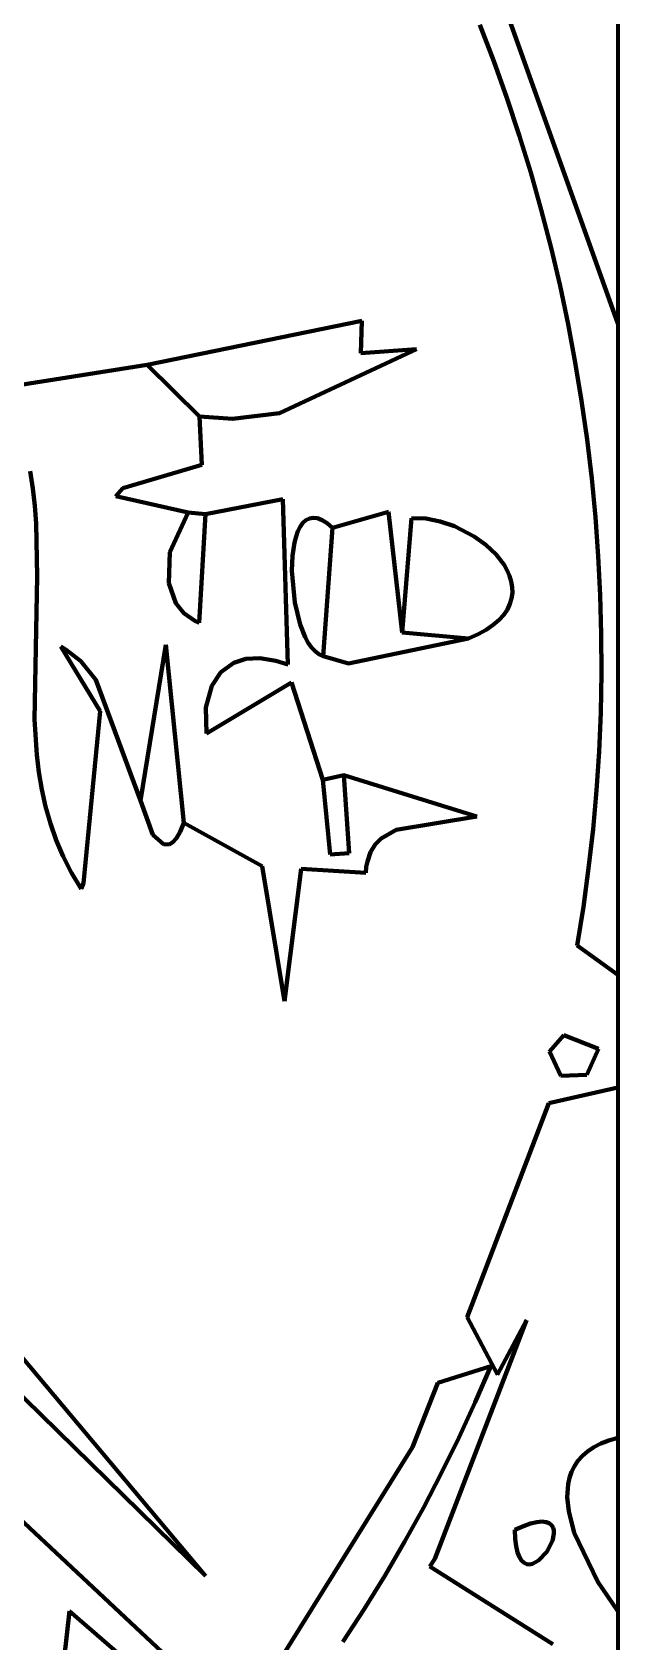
# Model space of a CAD drawing. Header units: millimetres. Extents: x 0 to 10.4, y 0 to 8.2.
# Drawn here: x 10.137 to 10.417, y 1.764 to 2.532 of the extents above; entities that cross this region are included whole.
import ezdxf

# ---------------------------------------------------------------- set-up
doc = ezdxf.new("R2010")
doc.units = ezdxf.units.MM
for name, color, linetype, lineweight in [('color#000000ff', 7, 'CONTINUOUS', 100), ('color#929292ff', 7, 'CONTINUOUS', 100), ('color#ffffffff', 7, 'CONTINUOUS', 100)]:
    doc.layers.add(name, color=color, linetype=linetype, lineweight=lineweight)

msp = doc.modelspace()

# ---------------------------------------------------------------- linework, layer by layer
at = {"layer": 'color#000000ff'}
for p, q in [((10.34628, 2.59015), (10.41667, 2.39275)), ((10.35748, 2.51792), (10.35081, 2.53531)), ((10.36376, 2.50039), (10.35748, 2.51792)), ((10.36963, 2.48271), (10.36376, 2.50039)), ((10.37511, 2.4649), (10.36963, 2.48271)), ((10.38018, 2.44698), (10.37511, 2.4649)), ((10.38484, 2.42894), (10.38018, 2.44698)), ((10.3891, 2.41081), (10.38484, 2.42894)), ((10.39295, 2.39258), (10.3891, 2.41081)), ((10.19216, 2.37317), (10.29448, 2.39417)), ((10.29448, 2.39417), (10.29415, 2.37874)), ((10.39638, 2.37427), (10.39295, 2.39258)), ((10.41667, 2.39275), (10.41667, 2.08226)), ((10.32065, 2.38061), (10.25532, 2.35013)), ((10.29415, 2.37874), (10.32065, 2.38061)), ((10.21716, 2.34848), (10.19216, 2.37317)), ((10.39941, 2.35589), (10.39638, 2.37427)), ((10.25532, 2.35013), (10.23279, 2.34737)), ((10.40202, 2.33745), (10.39941, 2.35589)), ((10.23279, 2.34737), (10.21716, 2.34848)), ((10.40421, 2.31895), (10.40202, 2.33745)), ((10.40598, 2.30041), (10.40421, 2.31895)), ((10.20299, 2.28375), (10.21165, 2.30267)), ((10.21165, 2.30267), (10.21998, 2.30188)), ((10.21998, 2.30188), (10.21697, 2.25)), ((10.2641, 2.29375), (10.26518, 2.29592)), ((10.26518, 2.29592), (10.26645, 2.2977)), ((10.26645, 2.2977), (10.26789, 2.29903)), ((10.26789, 2.29903), (10.26952, 2.29988)), ((10.26952, 2.29988), (10.27134, 2.3002)), ((10.27134, 2.3002), (10.27335, 2.29995)), ((10.27335, 2.29995), (10.27555, 2.29909)), ((10.27555, 2.29909), (10.27794, 2.29756)), ((10.28053, 2.29533), (10.27603, 2.2341)), ((10.27794, 2.29756), (10.28053, 2.29533)), ((10.31386, 2.24548), (10.3183, 2.30004)), ((10.3183, 2.30004), (10.32509, 2.29979)), ((10.32509, 2.29979), (10.33196, 2.29847)), ((10.33196, 2.29847), (10.3387, 2.2962)), ((10.3387, 2.2962), (10.34816, 2.29131)), ((10.40733, 2.28183), (10.40598, 2.30041)), ((10.2615, 2.28196), (10.26245, 2.28839)), ((10.26245, 2.28839), (10.26319, 2.29123)), ((10.26319, 2.29123), (10.2641, 2.29375)), ((10.34816, 2.29131), (10.35375, 2.28723)), ((10.2025, 2.26892), (10.20299, 2.28375)), ((10.2612, 2.27482), (10.2615, 2.28196)), ((10.35375, 2.28723), (10.35856, 2.28264)), ((10.35856, 2.28264), (10.36238, 2.27767)), ((10.40826, 2.26323), (10.40733, 2.28183)), ((10.26253, 2.25978), (10.2612, 2.27482)), ((10.36238, 2.27767), (10.36386, 2.27508)), ((10.36386, 2.27508), (10.36502, 2.27244)), ((10.36502, 2.27244), (10.36584, 2.26977)), ((10.20588, 2.25944), (10.2025, 2.26892)), ((10.36584, 2.26977), (10.3663, 2.26708)), ((10.3663, 2.26708), (10.36637, 2.26439)), ((10.20966, 2.2547), (10.20588, 2.25944)), ((10.26512, 2.24922), (10.26253, 2.25978)), ((10.36523, 2.25906), (10.36399, 2.25646)), ((10.36602, 2.26171), (10.36523, 2.25906)), ((10.36637, 2.26439), (10.36602, 2.26171)), ((10.40877, 2.24461), (10.40826, 2.26323)), ((10.21488, 2.25098), (10.20966, 2.2547)), ((10.21697, 2.25), (10.21488, 2.25098)), ((10.26756, 2.24317), (10.26512, 2.24922)), ((10.36002, 2.25145), (10.35725, 2.24908)), ((10.36226, 2.25392), (10.36002, 2.25145)), ((10.36399, 2.25646), (10.36226, 2.25392)), ((10.26899, 2.24058), (10.26756, 2.24317)), ((10.34549, 2.24266), (10.31386, 2.24548)), ((10.35001, 2.24467), (10.34549, 2.24266)), ((10.35392, 2.24681), (10.35001, 2.24467)), ((10.35725, 2.24908), (10.35392, 2.24681)), ((10.40884, 2.22599), (10.40877, 2.24461)), ((10.18889, 2.16534), (10.20108, 2.23961)), ((10.20108, 2.23961), (10.20962, 2.15466)), ((10.27055, 2.23834), (10.26899, 2.24058)), ((10.27225, 2.23648), (10.27055, 2.23834)), ((10.27408, 2.23505), (10.27225, 2.23648)), ((10.27603, 2.2341), (10.27408, 2.23505)), ((10.40849, 2.20736), (10.40884, 2.22599)), ((10.40771, 2.18876), (10.40849, 2.20736)), ((10.4065, 2.17017), (10.40771, 2.18876)), ((10.276, 2.17524), (10.28603, 2.17738)), ((10.27946, 2.13957), (10.276, 2.17524)), ((10.28603, 2.17738), (10.28854, 2.1402)), ((10.19492, 2.14889), (10.18889, 2.16534)), ((10.40485, 2.15161), (10.4065, 2.17017)), ((10.20794, 2.15044), (10.20619, 2.14739)), ((10.20962, 2.15466), (10.20794, 2.15044)), ((10.40276, 2.1331), (10.40485, 2.15161)), ((10.1999, 2.14444), (10.19492, 2.14889)), ((10.2026, 2.14439), (10.1999, 2.14444)), ((10.2044, 2.14541), (10.2026, 2.14439)), ((10.20619, 2.14739), (10.2044, 2.14541)), ((10.28854, 2.1402), (10.27946, 2.13957)), ((10.40024, 2.11464), (10.40276, 2.1331)), ((10.39727, 2.09623), (10.40024, 2.11464)), ((10.41667, 2.08226), (10.39727, 2.09623)), ((10.38402, 2.04571), (10.39096, 2.05349)), ((10.39096, 2.05349), (10.40745, 2.04684)), ((10.38946, 2.03397), (10.38402, 2.04571)), ((10.40745, 2.04684), (10.40196, 2.03456)), ((10.40196, 2.03456), (10.38946, 2.03397)), ((10.38369, 2.02104), (10.41667, 2.02842)), ((10.41667, 2.02842), (10.41667, 1.86136)), ((10.34475, 1.91895), (10.38369, 2.02104)), ((10.12111, 1.91327), (10.22001, 1.79557)), ((10.32942, 1.80364), (10.37318, 1.91756)), ((10.35921, 1.89156), (10.34475, 1.91895)), ((10.37318, 1.91756), (10.35921, 1.89156)), ((10.22001, 1.79557), (10.10654, 1.90664)), ((10.33081, 1.88755), (10.35605, 1.89561)), ((10.35605, 1.89561), (10.34863, 1.87841)), ((10.06383, 1.88603), (10.22449, 1.73569)), ((10.31877, 1.85696), (10.33081, 1.88755)), ((10.34863, 1.87841), (10.3408, 1.86142)), ((10.3408, 1.86142), (10.33256, 1.84464)), ((10.40852, 1.85864), (10.40515, 1.85691)), ((10.41235, 1.86013), (10.40852, 1.85864)), ((10.41667, 1.86136), (10.41235, 1.86013)), ((10.23552, 1.72361), (10.31877, 1.85696)), ((10.39765, 1.85043), (10.39595, 1.84789)), ((10.39974, 1.85279), (10.39765, 1.85043)), ((10.40223, 1.85495), (10.39974, 1.85279)), ((10.40515, 1.85691), (10.40223, 1.85495)), ((10.33256, 1.84464), (10.32392, 1.82808)), ((10.39363, 1.84234), (10.39298, 1.83936)), ((10.39462, 1.84519), (10.39363, 1.84234)), ((10.39595, 1.84789), (10.39462, 1.84519)), ((10.39298, 1.83936), (10.39257, 1.83307)), ((10.32392, 1.82808), (10.31489, 1.81174)), ((10.39257, 1.83307), (10.39324, 1.82645)), ((10.37162, 1.81934), (10.36759, 1.81759)), ((10.37509, 1.82053), (10.37162, 1.81934)), ((10.37802, 1.82121), (10.37509, 1.82053)), ((10.38045, 1.82142), (10.37802, 1.82121)), ((10.38241, 1.82122), (10.38045, 1.82142)), ((10.38393, 1.82066), (10.38241, 1.82122)), ((10.38503, 1.81977), (10.38393, 1.82066)), ((10.38576, 1.81862), (10.38503, 1.81977)), ((10.39324, 1.82645), (10.39591, 1.81615)), ((10.31489, 1.81174), (10.30548, 1.79562)), ((10.36759, 1.81759), (10.36775, 1.81326)), ((10.36775, 1.81326), (10.36818, 1.80967)), ((10.38278, 1.80705), (10.38548, 1.81227)), ((10.38548, 1.81227), (10.38619, 1.81569)), ((10.38614, 1.81724), (10.38576, 1.81862)), ((10.38619, 1.81569), (10.38614, 1.81724)), ((10.39591, 1.81615), (10.40721, 1.7927)), ((10.36818, 1.80967), (10.36884, 1.80677)), ((10.36884, 1.80677), (10.3697, 1.80452)), ((10.3697, 1.80452), (10.37074, 1.80287)), ((10.37887, 1.80287), (10.38278, 1.80705)), ((10.32697, 1.79996), (10.32942, 1.80364)), ((10.38571, 1.76298), (10.32697, 1.79996)), ((10.37074, 1.80287), (10.37192, 1.80178)), ((10.37192, 1.80178), (10.37321, 1.80118)), ((10.37321, 1.80118), (10.37458, 1.80104)), ((10.37458, 1.80104), (10.376, 1.80131)), ((10.376, 1.80131), (10.37887, 1.80287)), ((10.30548, 1.79562), (10.29569, 1.77973)), ((10.40721, 1.7927), (10.41667, 1.77879)), ((10.15511, 1.77868), (10.15, 1.73371)), ((10.22686, 1.71671), (10.15511, 1.77868)), ((10.29569, 1.77973), (10.28553, 1.76407)), ((10.41667, 1.77879), (10.41667, 1.75606))]:
    msp.add_line(p, q, dxfattribs=at)
at = {"layer": 'color#929292ff'}
for p, q in [((10.12282, 2.36216), (10.19216, 2.37317)), ((10.19216, 2.37317), (10.21716, 2.34848)), ((10.21716, 2.34848), (10.21829, 2.32537)), ((10.13768, 2.31416), (10.13637, 2.32239)), ((10.21829, 2.32537), (10.18049, 2.31429)), ((10.13862, 2.30586), (10.13768, 2.31416)), ((10.18049, 2.31429), (10.17716, 2.31053)), ((10.13924, 2.29749), (10.13862, 2.30586)), ((10.17716, 2.31053), (10.21165, 2.30267)), ((10.21998, 2.30188), (10.25694, 2.30899)), ((10.25694, 2.30899), (10.25919, 2.23022)), ((10.28053, 2.29533), (10.30735, 2.30301)), ((10.30735, 2.30301), (10.31386, 2.24548)), ((10.13968, 2.27212), (10.13924, 2.29749)), ((10.21165, 2.30267), (10.20299, 2.28375)), ((10.21697, 2.25), (10.21998, 2.30188)), ((10.27603, 2.2341), (10.28053, 2.29533)), ((10.20299, 2.28375), (10.2025, 2.26892)), ((10.13838, 2.20394), (10.13968, 2.27212)), ((10.2025, 2.26892), (10.20588, 2.25944)), ((10.20588, 2.25944), (10.20966, 2.2547)), ((10.20966, 2.2547), (10.21488, 2.25098)), ((10.21488, 2.25098), (10.21697, 2.25)), ((10.34549, 2.24266), (10.28825, 2.23066)), ((10.31386, 2.24548), (10.34549, 2.24266)), ((10.15356, 2.23727), (10.15093, 2.23885)), ((10.15093, 2.23885), (10.16966, 2.20797)), ((10.16045, 2.23177), (10.15356, 2.23727)), ((10.20108, 2.23961), (10.18889, 2.16534)), ((10.20962, 2.15466), (10.20108, 2.23961)), ((10.28825, 2.23066), (10.27603, 2.2341)), ((10.16764, 2.22294), (10.16045, 2.23177)), ((10.22736, 2.22654), (10.22301, 2.22005)), ((10.23351, 2.23102), (10.22736, 2.22654)), ((10.23926, 2.23286), (10.23351, 2.23102)), ((10.24597, 2.23324), (10.23926, 2.23286)), ((10.2536, 2.232), (10.24597, 2.23324)), ((10.25919, 2.23022), (10.2536, 2.232)), ((10.18889, 2.16534), (10.16764, 2.22294)), ((10.22301, 2.22005), (10.2202, 2.20963)), ((10.2204, 2.19726), (10.26107, 2.22154)), ((10.26107, 2.22154), (10.276, 2.17524)), ((10.13949, 2.18715), (10.13838, 2.20394)), ((10.16966, 2.20797), (10.16179, 2.12597)), ((10.2202, 2.20963), (10.2204, 2.19726)), ((10.1405, 2.17885), (10.13949, 2.18715)), ((10.14189, 2.17061), (10.1405, 2.17885)), ((10.276, 2.17524), (10.27946, 2.13957)), ((10.28854, 2.1402), (10.28603, 2.17738)), ((10.28603, 2.17738), (10.34946, 2.15765)), ((10.1437, 2.16246), (10.14189, 2.17061)), ((10.14597, 2.15439), (10.1437, 2.16246)), ((10.34946, 2.15765), (10.31088, 2.15129)), ((10.14875, 2.14642), (10.14597, 2.15439)), ((10.24698, 2.13408), (10.20962, 2.15466)), ((10.31088, 2.15129), (10.30377, 2.14729)), ((10.15208, 2.13856), (10.14875, 2.14642)), ((10.30095, 2.14437), (10.29873, 2.14072)), ((10.30377, 2.14729), (10.30095, 2.14437)), ((10.15602, 2.13081), (10.15208, 2.13856)), ((10.25766, 2.06968), (10.24698, 2.13408)), ((10.27946, 2.13957), (10.28854, 2.1402)), ((10.29718, 2.13624), (10.29668, 2.13366)), ((10.29873, 2.14072), (10.29718, 2.13624)), ((10.1606, 2.12318), (10.15602, 2.13081)), ((10.26561, 2.13274), (10.25766, 2.06968)), ((10.29639, 2.13083), (10.26561, 2.13274)), ((10.29668, 2.13366), (10.29639, 2.13083)), ((10.16179, 2.12597), (10.1606, 2.12318))]:
    msp.add_line(p, q, dxfattribs=at)
at = {"layer": 'color#ffffffff'}
for p, q in [((10.41667, 2.39275), (10.34628, 2.59015)), ((10.41667, 2.57702), (10.41667, 2.39275)), ((10.35081, 2.53531), (10.35748, 2.51792)), ((10.35748, 2.51792), (10.36376, 2.50039)), ((10.36376, 2.50039), (10.36963, 2.48271)), ((10.36963, 2.48271), (10.37511, 2.4649)), ((10.37511, 2.4649), (10.38018, 2.44698)), ((10.38018, 2.44698), (10.38484, 2.42894)), ((10.38484, 2.42894), (10.3891, 2.41081)), ((10.3891, 2.41081), (10.39295, 2.39258)), ((10.29448, 2.39417), (10.19216, 2.37317)), ((10.29415, 2.37874), (10.29448, 2.39417)), ((10.39295, 2.39258), (10.39638, 2.37427)), ((10.25532, 2.35013), (10.32065, 2.38061)), ((10.32065, 2.38061), (10.29415, 2.37874)), ((10.19216, 2.37317), (10.12282, 2.36216)), ((10.39638, 2.37427), (10.39941, 2.35589)), ((10.23279, 2.34737), (10.25532, 2.35013)), ((10.39941, 2.35589), (10.40202, 2.33745)), ((10.21829, 2.32537), (10.21716, 2.34848)), ((10.21716, 2.34848), (10.23279, 2.34737)), ((10.40202, 2.33745), (10.40421, 2.31895)), ((10.13637, 2.32239), (10.13768, 2.31416)), ((10.18049, 2.31429), (10.21829, 2.32537)), ((10.40421, 2.31895), (10.40598, 2.30041)), ((10.13768, 2.31416), (10.13862, 2.30586)), ((10.17716, 2.31053), (10.18049, 2.31429)), ((10.13862, 2.30586), (10.13924, 2.29749)), ((10.21165, 2.30267), (10.17716, 2.31053)), ((10.25694, 2.30899), (10.21998, 2.30188)), ((10.25919, 2.23022), (10.25694, 2.30899)), ((10.30735, 2.30301), (10.28053, 2.29533)), ((10.31386, 2.24548), (10.30735, 2.30301)), ((10.13924, 2.29749), (10.13968, 2.27212)), ((10.21998, 2.30188), (10.21165, 2.30267)), ((10.26518, 2.29592), (10.2641, 2.29375)), ((10.26645, 2.2977), (10.26518, 2.29592)), ((10.26789, 2.29903), (10.26645, 2.2977)), ((10.26952, 2.29988), (10.26789, 2.29903)), ((10.27134, 2.3002), (10.26952, 2.29988)), ((10.27335, 2.29995), (10.27134, 2.3002)), ((10.27555, 2.29909), (10.27335, 2.29995)), ((10.27794, 2.29756), (10.27555, 2.29909)), ((10.28053, 2.29533), (10.27794, 2.29756)), ((10.3183, 2.30004), (10.31386, 2.24548)), ((10.32509, 2.29979), (10.3183, 2.30004)), ((10.33196, 2.29847), (10.32509, 2.29979)), ((10.3387, 2.2962), (10.33196, 2.29847)), ((10.34816, 2.29131), (10.3387, 2.2962)), ((10.40598, 2.30041), (10.40733, 2.28183)), ((10.26245, 2.28839), (10.2615, 2.28196)), ((10.26319, 2.29123), (10.26245, 2.28839)), ((10.2641, 2.29375), (10.26319, 2.29123)), ((10.35375, 2.28723), (10.34816, 2.29131)), ((10.2615, 2.28196), (10.2612, 2.27482)), ((10.35856, 2.28264), (10.35375, 2.28723)), ((10.36238, 2.27767), (10.35856, 2.28264)), ((10.40733, 2.28183), (10.40826, 2.26323)), ((10.2612, 2.27482), (10.26253, 2.25978)), ((10.36386, 2.27508), (10.36238, 2.27767)), ((10.36502, 2.27244), (10.36386, 2.27508)), ((10.36584, 2.26977), (10.36502, 2.27244)), ((10.13968, 2.27212), (10.13838, 2.20394)), ((10.3663, 2.26708), (10.36584, 2.26977)), ((10.36637, 2.26439), (10.3663, 2.26708)), ((10.26253, 2.25978), (10.26512, 2.24922)), ((10.36399, 2.25646), (10.36523, 2.25906)), ((10.36523, 2.25906), (10.36602, 2.26171)), ((10.36602, 2.26171), (10.36637, 2.26439)), ((10.40826, 2.26323), (10.40877, 2.24461)), ((10.26512, 2.24922), (10.26756, 2.24317)), ((10.35725, 2.24908), (10.36002, 2.25145)), ((10.36002, 2.25145), (10.36226, 2.25392)), ((10.36226, 2.25392), (10.36399, 2.25646)), ((10.26756, 2.24317), (10.26899, 2.24058)), ((10.28825, 2.23066), (10.34549, 2.24266)), ((10.34549, 2.24266), (10.35001, 2.24467)), ((10.35001, 2.24467), (10.35392, 2.24681)), ((10.35392, 2.24681), (10.35725, 2.24908)), ((10.40877, 2.24461), (10.40884, 2.22599)), ((10.16966, 2.20797), (10.15093, 2.23885)), ((10.15093, 2.23885), (10.15356, 2.23727)), ((10.15356, 2.23727), (10.16045, 2.23177)), ((10.26899, 2.24058), (10.27055, 2.23834)), ((10.27055, 2.23834), (10.27225, 2.23648)), ((10.27225, 2.23648), (10.27408, 2.23505)), ((10.27408, 2.23505), (10.27603, 2.2341)), ((10.27603, 2.2341), (10.28825, 2.23066)), ((10.16045, 2.23177), (10.16764, 2.22294)), ((10.22301, 2.22005), (10.22736, 2.22654)), ((10.22736, 2.22654), (10.23351, 2.23102)), ((10.23351, 2.23102), (10.23926, 2.23286)), ((10.23926, 2.23286), (10.24597, 2.23324)), ((10.24597, 2.23324), (10.2536, 2.232)), ((10.2536, 2.232), (10.25919, 2.23022)), ((10.16764, 2.22294), (10.18889, 2.16534)), ((10.2202, 2.20963), (10.22301, 2.22005)), ((10.26107, 2.22154), (10.2204, 2.19726)), ((10.276, 2.17524), (10.26107, 2.22154)), ((10.40884, 2.22599), (10.40849, 2.20736)), ((10.13838, 2.20394), (10.13949, 2.18715)), ((10.16179, 2.12597), (10.16966, 2.20797)), ((10.2204, 2.19726), (10.2202, 2.20963)), ((10.40849, 2.20736), (10.40771, 2.18876)), ((10.40771, 2.18876), (10.4065, 2.17017)), ((10.13949, 2.18715), (10.1405, 2.17885)), ((10.1405, 2.17885), (10.14189, 2.17061)), ((10.28603, 2.17738), (10.276, 2.17524)), ((10.34946, 2.15765), (10.28603, 2.17738)), ((10.14189, 2.17061), (10.1437, 2.16246)), ((10.18889, 2.16534), (10.19492, 2.14889)), ((10.4065, 2.17017), (10.40485, 2.15161)), ((10.1437, 2.16246), (10.14597, 2.15439)), ((10.31088, 2.15129), (10.34946, 2.15765)), ((10.14597, 2.15439), (10.14875, 2.14642)), ((10.20619, 2.14739), (10.20794, 2.15044)), ((10.20794, 2.15044), (10.20962, 2.15466)), ((10.20962, 2.15466), (10.24698, 2.13408)), ((10.30377, 2.14729), (10.31088, 2.15129)), ((10.40485, 2.15161), (10.40276, 2.1331)), ((10.14875, 2.14642), (10.15208, 2.13856)), ((10.19492, 2.14889), (10.1999, 2.14444)), ((10.1999, 2.14444), (10.2026, 2.14439)), ((10.2026, 2.14439), (10.2044, 2.14541)), ((10.2044, 2.14541), (10.20619, 2.14739)), ((10.29873, 2.14072), (10.30095, 2.14437)), ((10.30095, 2.14437), (10.30377, 2.14729)), ((10.15208, 2.13856), (10.15602, 2.13081)), ((10.24698, 2.13408), (10.25766, 2.06968)), ((10.29668, 2.13366), (10.29718, 2.13624)), ((10.29718, 2.13624), (10.29873, 2.14072)), ((10.15602, 2.13081), (10.1606, 2.12318)), ((10.25766, 2.06968), (10.26561, 2.13274)), ((10.26561, 2.13274), (10.29639, 2.13083)), ((10.29639, 2.13083), (10.29668, 2.13366)), ((10.40276, 2.1331), (10.40024, 2.11464)), ((10.1606, 2.12318), (10.16179, 2.12597)), ((10.40024, 2.11464), (10.39727, 2.09623)), ((10.39727, 2.09623), (10.41667, 2.08226)), ((10.41667, 2.08226), (10.41667, 2.02842)), ((10.39096, 2.05349), (10.38402, 2.04571)), ((10.40745, 2.04684), (10.39096, 2.05349)), ((10.38402, 2.04571), (10.38946, 2.03397)), ((10.40196, 2.03456), (10.40745, 2.04684)), ((10.38946, 2.03397), (10.40196, 2.03456)), ((10.41667, 2.02842), (10.38369, 2.02104)), ((10.38369, 2.02104), (10.34475, 1.91895)), ((10.22001, 1.79557), (10.12111, 1.91327)), ((10.37318, 1.91756), (10.32942, 1.80364)), ((10.34475, 1.91895), (10.35921, 1.89156)), ((10.35921, 1.89156), (10.37318, 1.91756)), ((10.10654, 1.90664), (10.22001, 1.79557)), ((10.35605, 1.89561), (10.33081, 1.88755)), ((10.34863, 1.87841), (10.35605, 1.89561)), ((10.22449, 1.73569), (10.06383, 1.88603)), ((10.33081, 1.88755), (10.31877, 1.85696)), ((10.3408, 1.86142), (10.34863, 1.87841)), ((10.33256, 1.84464), (10.3408, 1.86142)), ((10.40515, 1.85691), (10.40852, 1.85864)), ((10.40852, 1.85864), (10.41235, 1.86013)), ((10.41235, 1.86013), (10.41667, 1.86136)), ((10.41667, 1.86136), (10.41667, 1.77879)), ((10.31877, 1.85696), (10.23552, 1.72361)), ((10.39595, 1.84789), (10.39765, 1.85043)), ((10.39765, 1.85043), (10.39974, 1.85279)), ((10.39974, 1.85279), (10.40223, 1.85495)), ((10.40223, 1.85495), (10.40515, 1.85691)), ((10.32392, 1.82808), (10.33256, 1.84464)), ((10.39298, 1.83936), (10.39363, 1.84234)), ((10.39363, 1.84234), (10.39462, 1.84519)), ((10.39462, 1.84519), (10.39595, 1.84789)), ((10.39257, 1.83307), (10.39298, 1.83936)), ((10.31489, 1.81174), (10.32392, 1.82808)), ((10.39324, 1.82645), (10.39257, 1.83307)), ((10.36759, 1.81759), (10.37162, 1.81934)), ((10.37162, 1.81934), (10.37509, 1.82053)), ((10.37509, 1.82053), (10.37802, 1.82121)), ((10.37802, 1.82121), (10.38045, 1.82142)), ((10.38045, 1.82142), (10.38241, 1.82122)), ((10.38241, 1.82122), (10.38393, 1.82066)), ((10.38393, 1.82066), (10.38503, 1.81977)), ((10.38503, 1.81977), (10.38576, 1.81862)), ((10.39591, 1.81615), (10.39324, 1.82645)), ((10.30548, 1.79562), (10.31489, 1.81174)), ((10.36775, 1.81326), (10.36759, 1.81759)), ((10.36818, 1.80967), (10.36775, 1.81326)), ((10.38548, 1.81227), (10.38278, 1.80705)), ((10.38619, 1.81569), (10.38548, 1.81227)), ((10.38576, 1.81862), (10.38614, 1.81724)), ((10.38614, 1.81724), (10.38619, 1.81569)), ((10.40721, 1.7927), (10.39591, 1.81615)), ((10.36884, 1.80677), (10.36818, 1.80967)), ((10.3697, 1.80452), (10.36884, 1.80677)), ((10.37074, 1.80287), (10.3697, 1.80452)), ((10.38278, 1.80705), (10.37887, 1.80287)), ((10.32942, 1.80364), (10.32697, 1.79996)), ((10.32697, 1.79996), (10.38571, 1.76298)), ((10.37192, 1.80178), (10.37074, 1.80287)), ((10.37321, 1.80118), (10.37192, 1.80178)), ((10.37458, 1.80104), (10.37321, 1.80118)), ((10.376, 1.80131), (10.37458, 1.80104)), ((10.37887, 1.80287), (10.376, 1.80131)), ((10.29569, 1.77973), (10.30548, 1.79562)), ((10.41667, 1.77879), (10.40721, 1.7927)), ((10.15, 1.73371), (10.15511, 1.77868)), ((10.15511, 1.77868), (10.22686, 1.71671)), ((10.28553, 1.76407), (10.29569, 1.77973))]:
    msp.add_line(p, q, dxfattribs=at)

doc.saveas('drawing.dxf')
